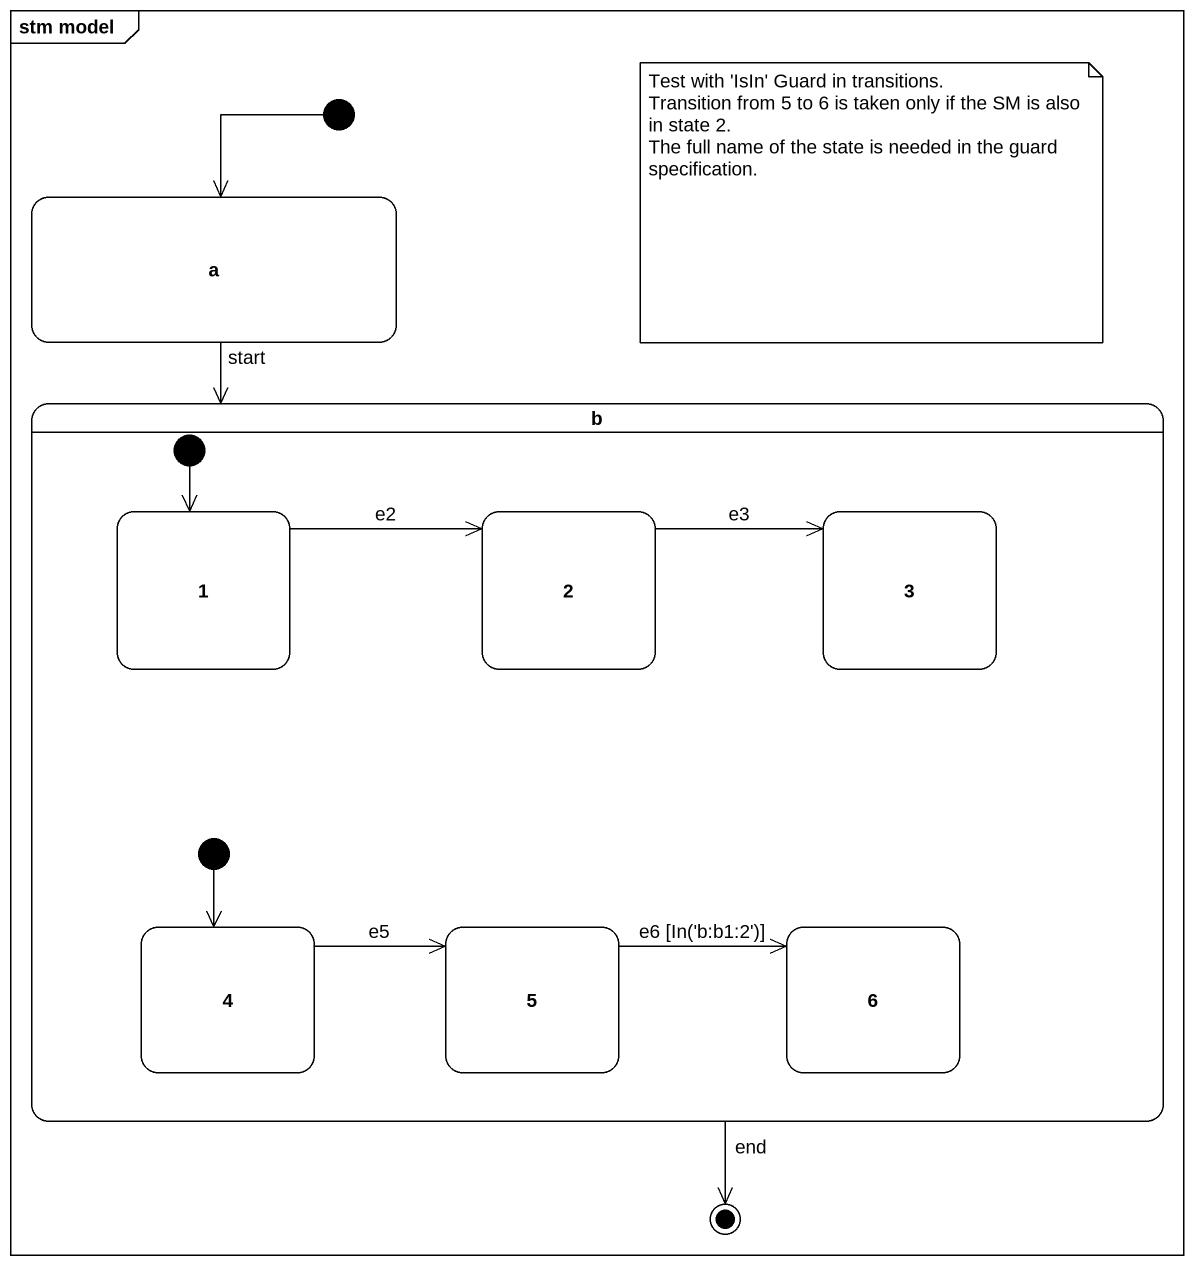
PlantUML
@startuml
mainframe stm model
hide empty description
state a
state b {
  state initial2 <<start>>
  state "1" as s1
  state "2" as s2
  state "3" as s3
  state initial3 <<start>>
  state "4" as s4
  state "5" as s5
  state "6" as s6
}
[*] --> a
a --> b : start
initial2 --> s1
s1 -right-> s2 : e2
s2 -right-> s3 : e3
initial3 --> s4
s4 -right-> s5 : e5
s5 -right-> s6 : e6 [In('b:b1:2')]
b --> [*] : end
note as N1
  Test with 'IsIn' Guard in transitions.
  Transition from 5 to 6 is taken only if the SM is also in state 2.
  The full name of the state is needed in the guard specification.
end note
@enduml
